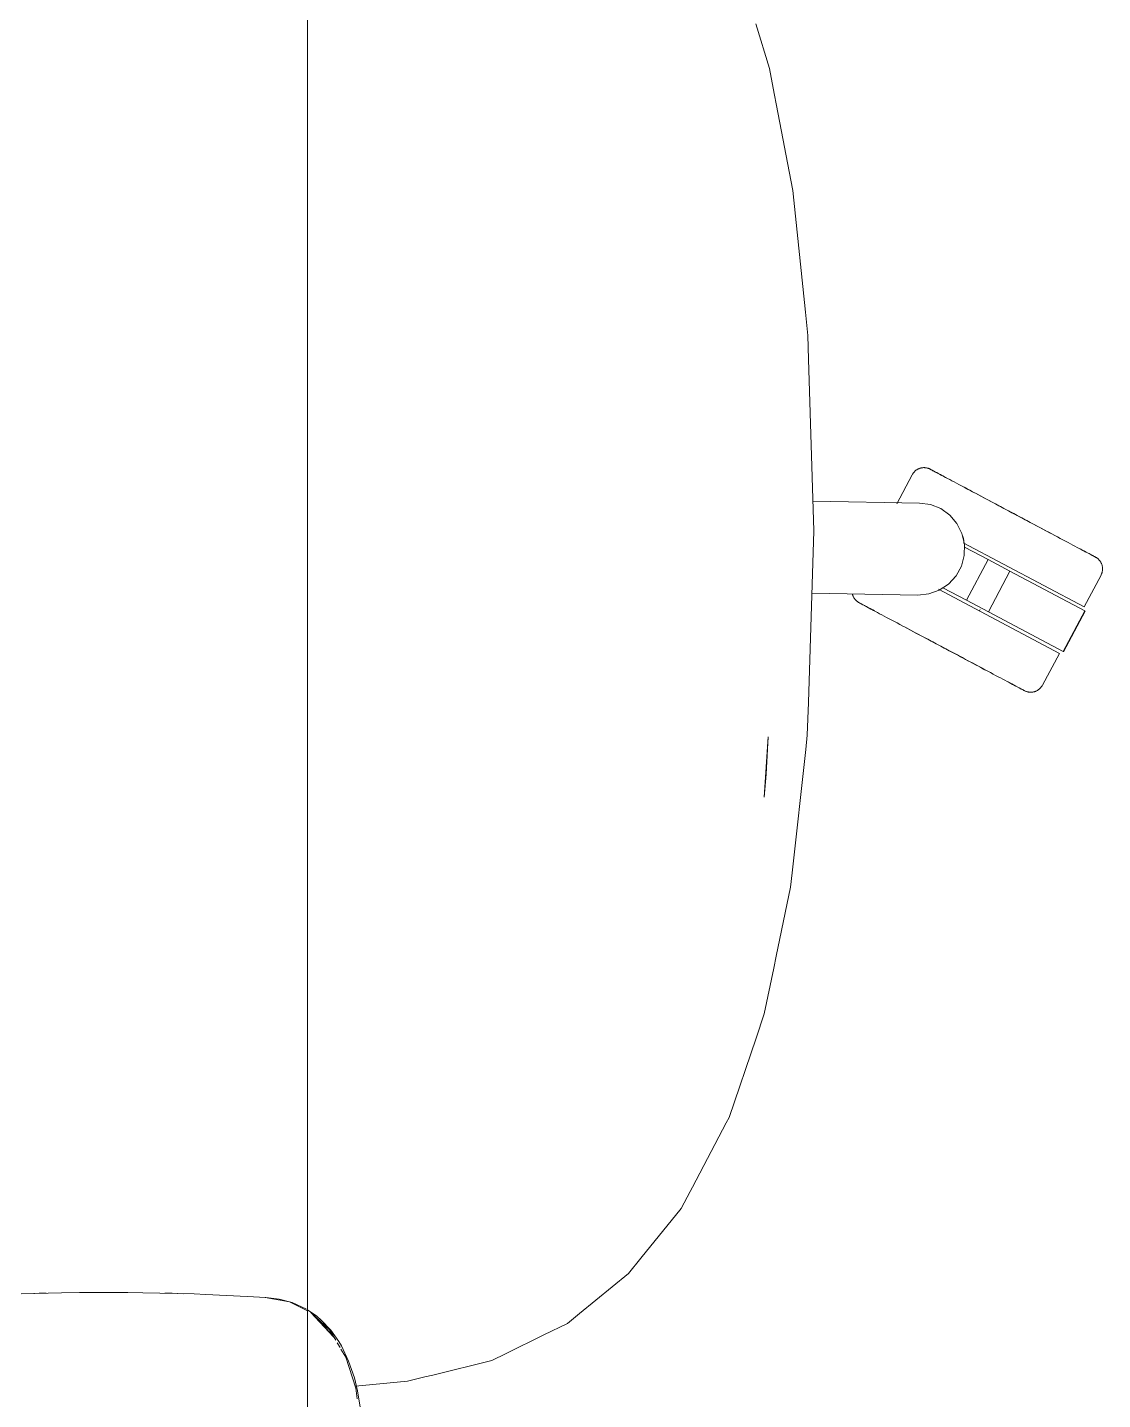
# Model space of a CAD drawing. Header units: millimetres. Extents: x 155927 to 295199, y -4084 to 97293.
# Drawn here: x 185438.1 to 185764.9, y 33284.3 to 33701.4 of the extents above; entities that cross this region are included whole.
import ezdxf

# ---------------------------------------------------------------- set-up
doc = ezdxf.new("R2010")
doc.units = ezdxf.units.MM
doc.header["$MEASUREMENT"] = 0
doc.layers.add('G-IMPT', color=8, linetype='CONTINUOUS', lineweight=9)
doc.layers.add('I-FURN', color=8, linetype='CONTINUOUS', lineweight=9)

msp = doc.modelspace()

# ---------------------------------------------------------------- linework, layer by layer
at = {"layer": 'G-IMPT'}
for p, q in [((185659.49, 33702.58), (185663.68, 33688.97)), ((185663.68, 33688.97), (185665.14, 33681.37)), ((185665.84, 33677.7), (185665.14, 33681.37)), ((185665.84, 33677.7), (185670.71, 33652.32)), ((185670.8, 33651.86), (185670.71, 33652.32)), ((185670.8, 33651.86), (185674.62, 33614.87)), ((185674.62, 33614.87), (185675.35, 33607.8)), ((185675.58, 33600.54), (185675.35, 33607.8)), ((185677.19, 33548.38), (185675.58, 33600.54)), ((185675.49, 33496.2), (185677.19, 33548.38)), ((185675.49, 33496.2), (185675.17, 33486.26)), ((185674.68, 33481.88), (185675.17, 33486.26)), ((185663.28, 33485.72), (185662.04, 33467.44)), ((185663.28, 33485.72), (185662.65, 33474.39)), ((185674.68, 33481.88), (185670.55, 33444.44)), ((185662.04, 33467.44), (185662.65, 33474.39)), ((185670.07, 33440.02), (185670.55, 33444.44)), ((185665.72, 33419.08), (185670.07, 33440.02)), ((185664.95, 33415.4), (185662.08, 33401.58)), ((185665.72, 33419.08), (185664.95, 33415.4)), ((185659.57, 33394.14), (185662.08, 33401.58)), ((185659.57, 33394.14), (185651.42, 33370.05)), ((185650.54, 33368.39), (185651.42, 33370.05)), ((185640.25, 33348.88), (185650.54, 33368.39)), ((185640.25, 33348.88), (185639.52, 33347.51)), ((185636.81, 33342.38), (185639.52, 33347.51)), ((185636.81, 33342.38), (185624.6, 33327.24)), ((185620.84, 33322.58), (185624.6, 33327.24)), ((185605.9, 33310.41), (185620.84, 33322.58)), ((185448.44, 33316.72), (185436.14, 33316.42)), ((185440.01, 33316.5), (185441.67, 33316.58)), ((185441.67, 33316.58), (185443.74, 33316.58)), ((185448.44, 33316.72), (185453.91, 33316.79)), ((185468.63, 33316.8), (185453.91, 33316.79)), ((185473.14, 33316.74), (185468.63, 33316.8)), ((185473.14, 33316.74), (185488.81, 33316.37)), ((185479.87, 33316.57), (185482.08, 33316.57)), ((185485.41, 33316.42), (185482.08, 33316.57)), ((185488.81, 33316.37), (185492.35, 33316.24)), ((185504.91, 33315.63), (185492.35, 33316.24)), ((185504.91, 33315.63), (185510.58, 33315.34)), ((185517.7, 33313.97), (185510.35, 33315.34)), ((185510.58, 33315.34), (185514.59, 33314.84)), ((185514.59, 33314.84), (185518.54, 33313.78)), ((185521.96, 33311.87), (185517.7, 33313.97)), ((185522.87, 33311.79), (185518.54, 33313.78)), ((185521.96, 33311.87), (185523.23, 33311.24)), ((185523.23, 33311.54), (185526.09, 33309.59)), ((185529.9, 33305.46), (185524.2, 33310.77)), ((185531.1, 33303.37), (185524.2, 33310.77)), ((185524.2, 33310.77), (185526.61, 33308.53)), ((185527.41, 33308.45), (185526.09, 33309.59)), ((185529.68, 33305), (185526.61, 33308.53)), ((185527.41, 33308.45), (185530.27, 33305.41)), ((185602.24, 33307.43), (185595.08, 33303.91)), ((185605.9, 33310.41), (185602.24, 33307.43)), ((185531.1, 33303.37), (185529.82, 33304.84)), ((185531.79, 33302.31), (185529.9, 33305.46)), ((185530.27, 33305.41), (185532.72, 33301.95)), ((185583.61, 33298.26), (185595.08, 33303.91)), ((185533.12, 33300.08), (185532.26, 33301.52)), ((185533.52, 33300.58), (185532.72, 33301.95)), ((185534.87, 33297.16), (185533.4, 33299.61)), ((185535.73, 33295.94), (185533.52, 33300.58)), ((185583.61, 33298.26), (185579.25, 33296.11)), ((185537.9, 33287.77), (185534.87, 33297.16)), ((185537.47, 33290.85), (185535.73, 33295.94)), ((185579.25, 33296.11), (185561.31, 33291.71)), ((185537.47, 33290.85), (185538.45, 33286.93)), ((185553.64, 33289.83), (185558.93, 33291.13)), ((185561.31, 33291.71), (185558.93, 33291.13)), ((185537.77, 33288.39), (185553.64, 33289.83)), ((185538.36, 33284.48), (185537.9, 33287.77)), ((185538.45, 33286.93), (185539.56, 33280.17))]:
    msp.add_line(p, q, dxfattribs=at)
at = {"layer": 'I-FURN'}
for p, q in [((185523.23, 34226.14), (185523.23, 32826.14)), ((185523.23, 32826.14), (185523.23, 34226.14)), ((185707.07, 33565.46), (185702.36, 33556.62)), ((185707.07, 33565.46), (185707.14, 33565.61)), ((185707.14, 33565.61), (185707.23, 33565.74)), ((185707.23, 33565.74), (185707.32, 33565.88)), ((185707.32, 33565.88), (185707.41, 33566.01)), ((185707.41, 33566.01), (185707.51, 33566.13)), ((185707.51, 33566.13), (185707.62, 33566.26)), ((185707.62, 33566.26), (185707.73, 33566.37)), ((185707.73, 33566.37), (185707.84, 33566.49)), ((185707.84, 33566.49), (185707.96, 33566.6)), ((185707.96, 33566.6), (185708.08, 33566.7)), ((185708.08, 33566.7), (185708.21, 33566.8)), ((185708.21, 33566.8), (185708.34, 33566.89)), ((185708.34, 33566.89), (185708.48, 33566.98)), ((185708.48, 33566.98), (185708.61, 33567.07)), ((185708.61, 33567.07), (185708.76, 33567.14)), ((185708.76, 33567.14), (185708.9, 33567.22)), ((185708.9, 33567.22), (185709.05, 33567.28)), ((185709.05, 33567.28), (185709.2, 33567.34)), ((185709.2, 33567.34), (185709.35, 33567.4)), ((185709.35, 33567.4), (185709.5, 33567.44)), ((185709.5, 33567.44), (185709.66, 33567.49)), ((185709.66, 33567.49), (185709.81, 33567.52)), ((185709.81, 33567.52), (185709.97, 33567.55)), ((185709.97, 33567.55), (185710.13, 33567.57)), ((185710.13, 33567.57), (185710.29, 33567.59)), ((185710.29, 33567.59), (185710.45, 33567.6)), ((185710.45, 33567.6), (185710.62, 33567.6)), ((185710.62, 33567.6), (185710.78, 33567.6)), ((185710.78, 33567.6), (185710.94, 33567.59)), ((185710.94, 33567.59), (185711.1, 33567.58)), ((185711.1, 33567.58), (185711.26, 33567.55)), ((185711.26, 33567.55), (185711.42, 33567.52)), ((185711.42, 33567.52), (185711.57, 33567.49)), ((185711.57, 33567.49), (185711.73, 33567.45)), ((185711.73, 33567.45), (185711.88, 33567.4)), ((185711.88, 33567.4), (185712.04, 33567.35)), ((185712.04, 33567.35), (185712.19, 33567.29)), ((185712.19, 33567.29), (185712.33, 33567.22)), ((185712.33, 33567.22), (185712.48, 33567.15)), ((185712.48, 33567.15), (185712.52, 33567.13)), ((185712.52, 33567.13), (185712.54, 33567.12)), ((185712.56, 33567.11), (185712.52, 33567.13)), ((185712.52, 33567.13), (185712.52, 33567.13)), ((185712.54, 33567.12), (185712.6, 33567.09)), ((185712.65, 33567.06), (185712.56, 33567.11)), ((185712.6, 33567.09), (185712.7, 33567.04)), ((185712.77, 33567), (185712.65, 33567.06)), ((185712.7, 33567.04), (185712.84, 33566.96)), ((185712.93, 33566.91), (185712.77, 33567)), ((185712.84, 33566.96), (185713.02, 33566.86)), ((185713.13, 33566.8), (185712.93, 33566.91)), ((185713.02, 33566.86), (185713.24, 33566.75)), ((185713.37, 33566.68), (185713.13, 33566.8)), ((185713.24, 33566.75), (185713.49, 33566.61)), ((185713.65, 33566.53), (185713.37, 33566.68)), ((185713.49, 33566.61), (185713.79, 33566.45)), ((185713.97, 33566.36), (185713.65, 33566.53)), ((185713.79, 33566.45), (185714.13, 33566.27)), ((185714.32, 33566.17), (185713.97, 33566.36)), ((185714.13, 33566.27), (185714.5, 33566.08)), ((185714.72, 33565.96), (185714.32, 33566.17)), ((185714.5, 33566.08), (185714.91, 33565.86)), ((185715.15, 33565.73), (185714.72, 33565.96)), ((185714.91, 33565.86), (185715.36, 33565.62)), ((185715.61, 33565.48), (185715.15, 33565.73)), ((185715.36, 33565.62), (185715.84, 33565.36)), ((185716.11, 33565.22), (185715.61, 33565.48)), ((185715.84, 33565.36), (185716.36, 33565.09)), ((185716.65, 33564.93), (185716.11, 33565.22)), ((185716.36, 33565.09), (185716.91, 33564.8)), ((185717.22, 33564.63), (185716.65, 33564.93)), ((185716.91, 33564.8), (185717.49, 33564.49)), ((185717.82, 33564.31), (185717.22, 33564.63)), ((185718.45, 33563.97), (185717.82, 33564.31)), ((185719.12, 33563.62), (185718.45, 33563.97)), ((185719.81, 33563.25), (185719.12, 33563.62)), ((185720.53, 33562.87), (185719.81, 33563.25)), ((185721.28, 33562.47), (185720.53, 33562.87)), ((185722.06, 33562.06), (185721.28, 33562.47)), ((185722.86, 33561.63), (185722.06, 33562.06)), ((185723.68, 33561.19), (185722.86, 33561.63)), ((185723.24, 33561.43), (185724.07, 33560.99)), ((185724.53, 33560.74), (185723.68, 33561.19)), ((185676.91, 33557.41), (185709.25, 33556.84)), ((185724.07, 33560.99), (185724.93, 33560.53)), ((185725.4, 33560.28), (185724.53, 33560.74)), ((185724.93, 33560.53), (185725.81, 33560.07)), ((185726.29, 33559.81), (185725.4, 33560.28)), ((185725.81, 33560.07), (185726.7, 33559.59)), ((185727.19, 33559.33), (185726.29, 33559.81)), ((185726.7, 33559.59), (185727.61, 33559.1)), ((185728.11, 33558.84), (185727.19, 33559.33)), ((185727.61, 33559.1), (185728.54, 33558.61)), ((185729.05, 33558.34), (185728.11, 33558.84)), ((185728.54, 33558.61), (185729.49, 33558.11)), ((185730, 33557.83), (185729.05, 33558.34)), ((185729.49, 33558.11), (185730.45, 33557.6)), ((185730.97, 33557.32), (185730, 33557.83)), ((185730.45, 33557.6), (185731.41, 33557.08)), ((185731.94, 33556.8), (185730.97, 33557.32)), ((185731.41, 33557.08), (185732.39, 33556.56)), ((185709.25, 33556.84), (185712.59, 33556.38)), ((185712.59, 33556.38), (185715.73, 33555.13)), ((185715.73, 33555.13), (185718.47, 33553.16)), ((185718.47, 33553.16), (185720.66, 33550.6)), ((185732.93, 33556.28), (185731.94, 33556.8)), ((185732.39, 33556.56), (185733.38, 33556.04)), ((185733.92, 33555.75), (185732.93, 33556.28)), ((185733.38, 33556.04), (185734.37, 33555.51)), ((185734.91, 33555.22), (185733.92, 33555.75)), ((185734.37, 33555.51), (185735.37, 33554.98)), ((185735.92, 33554.69), (185734.91, 33555.22)), ((185735.37, 33554.98), (185736.38, 33554.44)), ((185736.92, 33554.16), (185735.92, 33554.69)), ((185736.38, 33554.44), (185737.38, 33553.91)), ((185737.92, 33553.62), (185736.92, 33554.16)), ((185737.38, 33553.91), (185738.39, 33553.38)), ((185738.93, 33553.09), (185737.92, 33553.62)), ((185738.39, 33553.38), (185739.39, 33552.84)), ((185739.93, 33552.55), (185738.93, 33553.09)), ((185739.39, 33552.84), (185740.39, 33552.31)), ((185720.66, 33550.6), (185722.18, 33547.58)), ((185740.93, 33552.02), (185739.93, 33552.55)), ((185740.39, 33552.31), (185741.39, 33551.78)), ((185741.93, 33551.49), (185740.93, 33552.02)), ((185741.39, 33551.78), (185742.38, 33551.25)), ((185742.91, 33550.97), (185741.93, 33551.49)), ((185742.38, 33551.25), (185743.36, 33550.73)), ((185743.89, 33550.45), (185742.91, 33550.97)), ((185743.36, 33550.73), (185744.34, 33550.21)), ((185744.86, 33549.93), (185743.89, 33550.45)), ((185744.34, 33550.21), (185745.3, 33549.7)), ((185745.82, 33549.42), (185744.86, 33549.93)), ((185745.3, 33549.7), (185746.25, 33549.19)), ((185746.76, 33548.92), (185745.82, 33549.42)), ((185746.25, 33549.19), (185747.19, 33548.69)), ((185747.69, 33548.43), (185746.76, 33548.92)), ((185747.19, 33548.69), (185748.11, 33548.2)), ((185722.18, 33547.58), (185722.93, 33544.29)), ((185722.59, 33544.79), (185759.31, 33525.26)), ((185748.61, 33547.94), (185747.69, 33548.43)), ((185748.11, 33548.2), (185749.02, 33547.72)), ((185749.5, 33547.47), (185748.61, 33547.94)), ((185750.38, 33547), (185749.5, 33547.47)), ((185751.23, 33546.54), (185750.38, 33547)), ((185752.07, 33546.1), (185751.23, 33546.54)), ((185752.88, 33545.67), (185752.07, 33546.1)), ((185753.67, 33545.25), (185752.88, 33545.67)), ((185754.43, 33544.84), (185753.67, 33545.25)), ((185755.17, 33544.45), (185754.43, 33544.84)), ((185755.87, 33544.08), (185755.17, 33544.45)), ((185722.87, 33540.92), (185722, 33537.66)), ((185722.93, 33544.29), (185722.87, 33540.92)), ((185723, 33543.44), (185730.14, 33539.64)), ((185756.55, 33543.72), (185755.87, 33544.08)), ((185757.2, 33543.37), (185756.55, 33543.72)), ((185757.82, 33543.05), (185757.2, 33543.37)), ((185758.4, 33542.73), (185757.82, 33543.05)), ((185758.09, 33542.9), (185758.66, 33542.6)), ((185758.95, 33542.44), (185758.4, 33542.73)), ((185758.66, 33542.6), (185759.19, 33542.31)), ((185759.47, 33542.17), (185758.95, 33542.44)), ((185759.19, 33542.31), (185759.69, 33542.05)), ((185759.95, 33541.91), (185759.47, 33542.17)), ((185759.69, 33542.05), (185760.16, 33541.8)), ((185760.4, 33541.67), (185759.95, 33541.91)), ((185760.16, 33541.8), (185760.59, 33541.57)), ((185760.81, 33541.46), (185760.4, 33541.67)), ((185760.59, 33541.57), (185760.98, 33541.36)), ((185761.18, 33541.26), (185760.81, 33541.46)), ((185760.98, 33541.36), (185761.34, 33541.17)), ((185761.51, 33541.08), (185761.18, 33541.26)), ((185761.34, 33541.17), (185761.66, 33541)), ((185761.81, 33540.92), (185761.51, 33541.08)), ((185761.66, 33541), (185761.94, 33540.85)), ((185762.07, 33540.78), (185761.81, 33540.92)), ((185761.94, 33540.85), (185762.18, 33540.73)), ((185762.29, 33540.67), (185762.07, 33540.78)), ((185762.18, 33540.73), (185762.38, 33540.62)), ((185762.47, 33540.57), (185762.29, 33540.67)), ((185762.38, 33540.62), (185762.54, 33540.53)), ((185762.61, 33540.5), (185762.47, 33540.57)), ((185762.54, 33540.53), (185762.66, 33540.47)), ((185762.71, 33540.44), (185762.61, 33540.5)), ((185762.66, 33540.47), (185762.74, 33540.43)), ((185762.77, 33540.41), (185762.71, 33540.44)), ((185762.74, 33540.43), (185762.78, 33540.4)), ((185762.79, 33540.4), (185762.77, 33540.41)), ((185762.78, 33540.4), (185762.79, 33540.4)), ((185762.79, 33540.4), (185762.93, 33540.32)), ((185762.93, 33540.32), (185763.07, 33540.24)), ((185763.07, 33540.24), (185763.2, 33540.15)), ((185722, 33537.66), (185720.38, 33534.7)), ((185730.14, 33539.64), (185723.57, 33527.28)), ((185730.14, 33539.64), (185736.78, 33536.11)), ((185736.78, 33536.11), (185730.21, 33523.75)), ((185736.78, 33536.11), (185759.49, 33524.03)), ((185763.2, 33540.15), (185763.33, 33540.05)), ((185763.33, 33540.05), (185763.46, 33539.95)), ((185763.46, 33539.95), (185763.58, 33539.85)), ((185763.58, 33539.85), (185763.7, 33539.74)), ((185763.7, 33539.74), (185763.81, 33539.62)), ((185763.81, 33539.62), (185763.92, 33539.51)), ((185763.92, 33539.51), (185764.03, 33539.38)), ((185764.03, 33539.38), (185764.13, 33539.26)), ((185764.13, 33539.26), (185764.22, 33539.12)), ((185764.22, 33539.12), (185764.31, 33538.99)), ((185764.31, 33538.99), (185764.39, 33538.85)), ((185764.39, 33538.85), (185764.47, 33538.71)), ((185764.47, 33538.71), (185764.54, 33538.57)), ((185764.54, 33538.57), (185764.61, 33538.42)), ((185764.61, 33538.42), (185764.67, 33538.27)), ((185764.67, 33538.27), (185764.72, 33538.12)), ((185764.72, 33538.12), (185764.77, 33537.96)), ((185764.77, 33537.96), (185764.81, 33537.81)), ((185764.81, 33537.81), (185764.85, 33537.65)), ((185764.85, 33536.05), (185764.82, 33535.89)), ((185764.85, 33537.65), (185764.88, 33537.49)), ((185764.88, 33536.21), (185764.85, 33536.05)), ((185764.88, 33537.49), (185764.9, 33537.33)), ((185764.9, 33536.37), (185764.88, 33536.21)), ((185764.9, 33537.33), (185764.92, 33537.17)), ((185764.92, 33536.53), (185764.9, 33536.37)), ((185764.92, 33537.17), (185764.93, 33537.01)), ((185764.93, 33536.69), (185764.92, 33536.53)), ((185764.93, 33537.01), (185764.93, 33536.85)), ((185764.93, 33536.85), (185764.93, 33536.69)), ((185718.1, 33532.22), (185715.29, 33530.35)), ((185720.38, 33534.7), (185718.1, 33532.22)), ((185759.31, 33525.26), (185764.46, 33534.95)), ((185764.48, 33534.99), (185764.46, 33534.95)), ((185764.55, 33535.13), (185764.48, 33534.99)), ((185764.61, 33535.28), (185764.55, 33535.13)), ((185764.67, 33535.43), (185764.61, 33535.28)), ((185764.73, 33535.58), (185764.67, 33535.43)), ((185764.77, 33535.74), (185764.73, 33535.58)), ((185764.82, 33535.89), (185764.77, 33535.74)), ((185708.76, 33528.86), (185676.57, 33529.42)), ((185688.9, 33529.11), (185688.86, 33529.27)), ((185688.94, 33528.95), (185688.9, 33529.11)), ((185688.99, 33528.8), (185688.94, 33528.95)), ((185689.04, 33528.65), (185688.99, 33528.8)), ((185689.1, 33528.5), (185689.04, 33528.65)), ((185689.17, 33528.35), (185689.1, 33528.5)), ((185689.24, 33528.21), (185689.17, 33528.35)), ((185689.32, 33528.06), (185689.24, 33528.21)), ((185689.4, 33527.93), (185689.32, 33528.06)), ((185689.49, 33527.79), (185689.4, 33527.93)), ((185689.58, 33527.66), (185689.49, 33527.79)), ((185712.12, 33529.21), (185708.76, 33528.86)), ((185715.29, 33530.35), (185712.12, 33529.21)), ((185715.05, 33530.68), (185751.8, 33511.14)), ((185723.57, 33527.28), (185716.42, 33531.08)), ((185689.68, 33527.53), (185689.58, 33527.66)), ((185689.79, 33527.41), (185689.68, 33527.53)), ((185689.9, 33527.29), (185689.79, 33527.41)), ((185690.01, 33527.18), (185689.9, 33527.29)), ((185690.13, 33527.07), (185690.01, 33527.18)), ((185690.25, 33526.96), (185690.13, 33527.07)), ((185690.38, 33526.86), (185690.25, 33526.96)), ((185690.51, 33526.77), (185690.38, 33526.86)), ((185690.64, 33526.68), (185690.51, 33526.77)), ((185690.78, 33526.59), (185690.64, 33526.68)), ((185690.92, 33526.52), (185690.78, 33526.59)), ((185690.93, 33526.51), (185690.92, 33526.52)), ((185690.92, 33526.52), (185690.94, 33526.51)), ((185690.97, 33526.49), (185690.93, 33526.51)), ((185690.94, 33526.51), (185691, 33526.47)), ((185691.05, 33526.45), (185690.97, 33526.49)), ((185691, 33526.47), (185691.1, 33526.42)), ((185691.17, 33526.38), (185691.05, 33526.45)), ((185691.1, 33526.42), (185691.24, 33526.35)), ((185691.33, 33526.3), (185691.17, 33526.38)), ((185691.24, 33526.35), (185691.42, 33526.25)), ((185691.53, 33526.19), (185691.33, 33526.3)), ((185691.42, 33526.25), (185691.64, 33526.13)), ((185691.78, 33526.06), (185691.53, 33526.19)), ((185691.64, 33526.13), (185691.9, 33526)), ((185692.05, 33525.91), (185691.78, 33526.06)), ((185691.9, 33526), (185692.2, 33525.84)), ((185692.37, 33525.74), (185692.05, 33525.91)), ((185692.2, 33525.84), (185692.53, 33525.66)), ((185692.73, 33525.55), (185692.37, 33525.74)), ((185692.53, 33525.66), (185692.9, 33525.46)), ((185693.12, 33525.35), (185692.73, 33525.55)), ((185692.9, 33525.46), (185693.31, 33525.24)), ((185693.55, 33525.12), (185693.12, 33525.35)), ((185693.31, 33525.24), (185693.76, 33525.01)), ((185694.02, 33524.87), (185693.55, 33525.12)), ((185693.76, 33525.01), (185694.24, 33524.75)), ((185694.52, 33524.6), (185694.02, 33524.87)), ((185694.24, 33524.75), (185694.76, 33524.47)), ((185695.05, 33524.32), (185694.52, 33524.6)), ((185694.76, 33524.47), (185695.31, 33524.18)), ((185695.62, 33524.02), (185695.05, 33524.32)), ((185695.31, 33524.18), (185695.9, 33523.87)), ((185695.9, 33523.87), (185696.51, 33523.54)), ((185696.51, 33523.54), (185697.16, 33523.2)), ((185730.21, 33523.75), (185723.57, 33527.28)), ((185727.51, 33524.05), (185727.72, 33524.43)), ((185752.92, 33511.67), (185730.21, 33523.75)), ((185759.49, 33524.03), (185752.92, 33511.67)), ((185753.09, 33511.58), (185759.66, 33523.94)), ((185697.16, 33523.2), (185697.84, 33522.84)), ((185697.84, 33522.84), (185698.54, 33522.46)), ((185698.54, 33522.46), (185699.28, 33522.07)), ((185699.28, 33522.07), (185700.04, 33521.67)), ((185700.04, 33521.67), (185700.83, 33521.25)), ((185700.83, 33521.25), (185701.64, 33520.82)), ((185701.64, 33520.82), (185702.48, 33520.37)), ((185702.48, 33520.37), (185703.33, 33519.92)), ((185703.33, 33519.92), (185704.21, 33519.45)), ((185704.21, 33519.45), (185705.11, 33518.97)), ((185705.6, 33518.71), (185704.69, 33519.19)), ((185705.11, 33518.97), (185706.02, 33518.49)), ((185706.52, 33518.22), (185705.6, 33518.71)), ((185706.02, 33518.49), (185706.95, 33517.99)), ((185707.46, 33517.72), (185706.52, 33518.22)), ((185706.95, 33517.99), (185707.89, 33517.49)), ((185708.41, 33517.22), (185707.46, 33517.72)), ((185707.89, 33517.49), (185708.85, 33516.98)), ((185709.37, 33516.7), (185708.41, 33517.22)), ((185708.85, 33516.98), (185709.82, 33516.47)), ((185710.35, 33516.19), (185709.37, 33516.7)), ((185709.82, 33516.47), (185710.8, 33515.95)), ((185711.33, 33515.66), (185710.35, 33516.19)), ((185710.8, 33515.95), (185711.79, 33515.42)), ((185712.32, 33515.14), (185711.33, 33515.66)), ((185711.79, 33515.42), (185712.78, 33514.89)), ((185713.32, 33514.61), (185712.32, 33515.14)), ((185712.78, 33514.89), (185713.78, 33514.36)), ((185714.32, 33514.07), (185713.32, 33514.61)), ((185713.78, 33514.36), (185714.78, 33513.83)), ((185715.32, 33513.54), (185714.32, 33514.07)), ((185714.78, 33513.83), (185715.79, 33513.29)), ((185716.33, 33513.01), (185715.32, 33513.54)), ((185715.79, 33513.29), (185716.79, 33512.76)), ((185717.33, 33512.47), (185716.33, 33513.01)), ((185716.79, 33512.76), (185717.8, 33512.23)), ((185718.34, 33511.94), (185717.33, 33512.47)), ((185717.8, 33512.23), (185718.8, 33511.69)), ((185719.34, 33511.41), (185718.34, 33511.94)), ((185718.8, 33511.69), (185719.79, 33511.16)), ((185720.33, 33510.88), (185719.34, 33511.41)), ((185719.79, 33511.16), (185720.79, 33510.64)), ((185746.65, 33501.45), (185751.8, 33511.14)), ((185721.32, 33510.35), (185720.33, 33510.88)), ((185720.79, 33510.64), (185721.77, 33510.11)), ((185722.3, 33509.83), (185721.32, 33510.35)), ((185721.77, 33510.11), (185722.74, 33509.6)), ((185723.26, 33509.32), (185722.3, 33509.83)), ((185722.74, 33509.6), (185723.71, 33509.08)), ((185724.22, 33508.81), (185723.26, 33509.32)), ((185723.71, 33509.08), (185724.66, 33508.58)), ((185725.17, 33508.31), (185724.22, 33508.81)), ((185724.66, 33508.58), (185725.6, 33508.08)), ((185726.1, 33507.81), (185725.17, 33508.31)), ((185725.6, 33508.08), (185726.52, 33507.59)), ((185727.01, 33507.33), (185726.1, 33507.81)), ((185726.52, 33507.59), (185727.42, 33507.11)), ((185727.91, 33506.85), (185727.01, 33507.33)), ((185727.42, 33507.11), (185728.31, 33506.63)), ((185728.78, 33506.38), (185727.91, 33506.85)), ((185728.31, 33506.63), (185729.18, 33506.17)), ((185729.64, 33505.93), (185728.78, 33506.38)), ((185729.18, 33506.17), (185730.03, 33505.72)), ((185730.47, 33505.48), (185729.64, 33505.93)), ((185730.03, 33505.72), (185730.85, 33505.28)), ((185730.85, 33505.28), (185731.65, 33504.86)), ((185731.65, 33504.86), (185732.43, 33504.45)), ((185732.43, 33504.45), (185733.18, 33504.05)), ((185733.18, 33504.05), (185733.9, 33503.66)), ((185733.9, 33503.66), (185734.59, 33503.29)), ((185734.59, 33503.29), (185735.26, 33502.94)), ((185735.26, 33502.94), (185735.89, 33502.6)), ((185735.89, 33502.6), (185736.49, 33502.28)), ((185736.8, 33502.12), (185736.22, 33502.43)), ((185736.49, 33502.28), (185737.06, 33501.98)), ((185737.36, 33501.83), (185736.8, 33502.12)), ((185737.06, 33501.98), (185737.6, 33501.7)), ((185737.87, 33501.55), (185737.36, 33501.83)), ((185737.6, 33501.7), (185738.1, 33501.43)), ((185738.35, 33501.29), (185737.87, 33501.55)), ((185738.1, 33501.43), (185738.56, 33501.18)), ((185738.8, 33501.06), (185738.35, 33501.29)), ((185738.56, 33501.18), (185738.99, 33500.95)), ((185739.21, 33500.84), (185738.8, 33501.06)), ((185738.99, 33500.95), (185739.39, 33500.75)), ((185739.58, 33500.64), (185739.21, 33500.84)), ((185739.39, 33500.75), (185739.74, 33500.56)), ((185739.92, 33500.46), (185739.58, 33500.64)), ((185739.74, 33500.56), (185740.06, 33500.39)), ((185740.22, 33500.3), (185739.92, 33500.46)), ((185740.06, 33500.39), (185740.34, 33500.24)), ((185740.47, 33500.17), (185740.22, 33500.3)), ((185740.34, 33500.24), (185740.58, 33500.11)), ((185740.69, 33500.05), (185740.47, 33500.17)), ((185740.58, 33500.11), (185740.78, 33500)), ((185740.87, 33499.96), (185740.69, 33500.05)), ((185740.78, 33500), (185740.94, 33499.92)), ((185741.01, 33499.88), (185740.87, 33499.96)), ((185740.94, 33499.92), (185741.07, 33499.85)), ((185741.11, 33499.83), (185741.01, 33499.88)), ((185741.07, 33499.85), (185741.15, 33499.81)), ((185741.17, 33499.8), (185741.11, 33499.83)), ((185741.15, 33499.81), (185741.19, 33499.79)), ((185741.19, 33499.78), (185741.17, 33499.8)), ((185741.19, 33499.79), (185741.19, 33499.78)), ((185741.23, 33499.76), (185741.19, 33499.78)), ((185741.38, 33499.69), (185741.23, 33499.76)), ((185741.53, 33499.63), (185741.38, 33499.69)), ((185741.68, 33499.57), (185741.53, 33499.63)), ((185741.83, 33499.51), (185741.68, 33499.57)), ((185741.98, 33499.47), (185741.83, 33499.51)), ((185742.14, 33499.43), (185741.98, 33499.47)), ((185742.29, 33499.39), (185742.14, 33499.43)), ((185742.45, 33499.36), (185742.29, 33499.39)), ((185742.61, 33499.34), (185742.45, 33499.36)), ((185742.77, 33499.32), (185742.61, 33499.34)), ((185742.93, 33499.32), (185742.77, 33499.32)), ((185743.1, 33499.31), (185742.93, 33499.32)), ((185743.26, 33499.32), (185743.1, 33499.31)), ((185743.42, 33499.33), (185743.26, 33499.32)), ((185743.58, 33499.34), (185743.42, 33499.33)), ((185743.74, 33499.37), (185743.58, 33499.34)), ((185743.9, 33499.39), (185743.74, 33499.37)), ((185744.05, 33499.43), (185743.9, 33499.39)), ((185744.21, 33499.47), (185744.05, 33499.43)), ((185744.36, 33499.52), (185744.21, 33499.47)), ((185744.51, 33499.57), (185744.36, 33499.52)), ((185744.66, 33499.63), (185744.51, 33499.57)), ((185744.81, 33499.7), (185744.66, 33499.63)), ((185744.96, 33499.77), (185744.81, 33499.7)), ((185745.1, 33499.85), (185744.96, 33499.77)), ((185745.23, 33499.93), (185745.1, 33499.85)), ((185745.37, 33500.02), (185745.23, 33499.93)), ((185745.5, 33500.12), (185745.37, 33500.02)), ((185745.63, 33500.21), (185745.5, 33500.12)), ((185745.75, 33500.32), (185745.63, 33500.21)), ((185745.87, 33500.43), (185745.75, 33500.32)), ((185745.98, 33500.54), (185745.87, 33500.43)), ((185746.09, 33500.66), (185745.98, 33500.54)), ((185746.2, 33500.78), (185746.09, 33500.66)), ((185746.3, 33500.91), (185746.2, 33500.78)), ((185746.39, 33501.04), (185746.3, 33500.91)), ((185746.48, 33501.17), (185746.39, 33501.04)), ((185746.57, 33501.31), (185746.48, 33501.17)), ((185746.65, 33501.45), (185746.57, 33501.31))]:
    msp.add_line(p, q, dxfattribs=at)
msp.add_arc((185709.2, 33542.85), 13.81, 12.3473, 17.336, dxfattribs=at)
msp.add_open_spline([(185722.52, 33546.49), (185722.64, 33546.07), (185722.71, 33545.64), (185722.77, 33545.2)], degree=3, dxfattribs=at)

doc.saveas('drawing.dxf')
